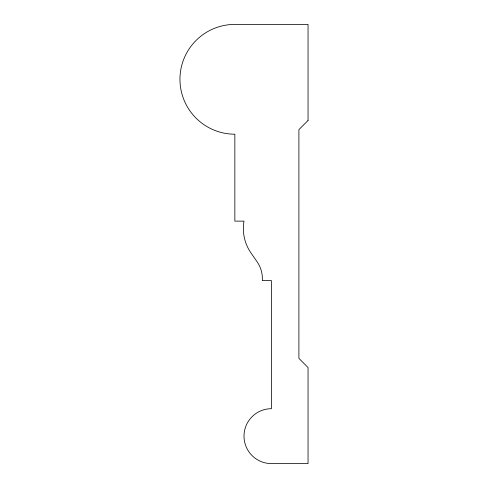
<?xml version="1.0" encoding="UTF-8"?>
<svg xmlns="http://www.w3.org/2000/svg" width="488" height="488" viewBox="0 0 488 488"><rect width="100%" height="100%" fill="white"/><g stroke="black" fill="none" stroke-linecap="round" stroke-linejoin="round"><path stroke-width="0.73" d="M308.05 120.475L298.9 129.625L298.9 358.375L308.05 367.525L308.05 463.6L271.45 463.6A27.45 27.45 0 0 1 244 436.15A27.45 27.45 0 0 1 271.45 408.7L271.45 280.6L262.3 280.6A29.097 29.097 0 0 0 257.207 261.946L250.972 252.943A42.889 42.889 0 0 1 244 221.125L234.85 221.125L234.85 134.2A54.9 54.9 0 0 1 179.95 79.3A54.9 54.9 0 0 1 234.85 24.4L308.05 24.4L308.05 120.475"/></g></svg>
